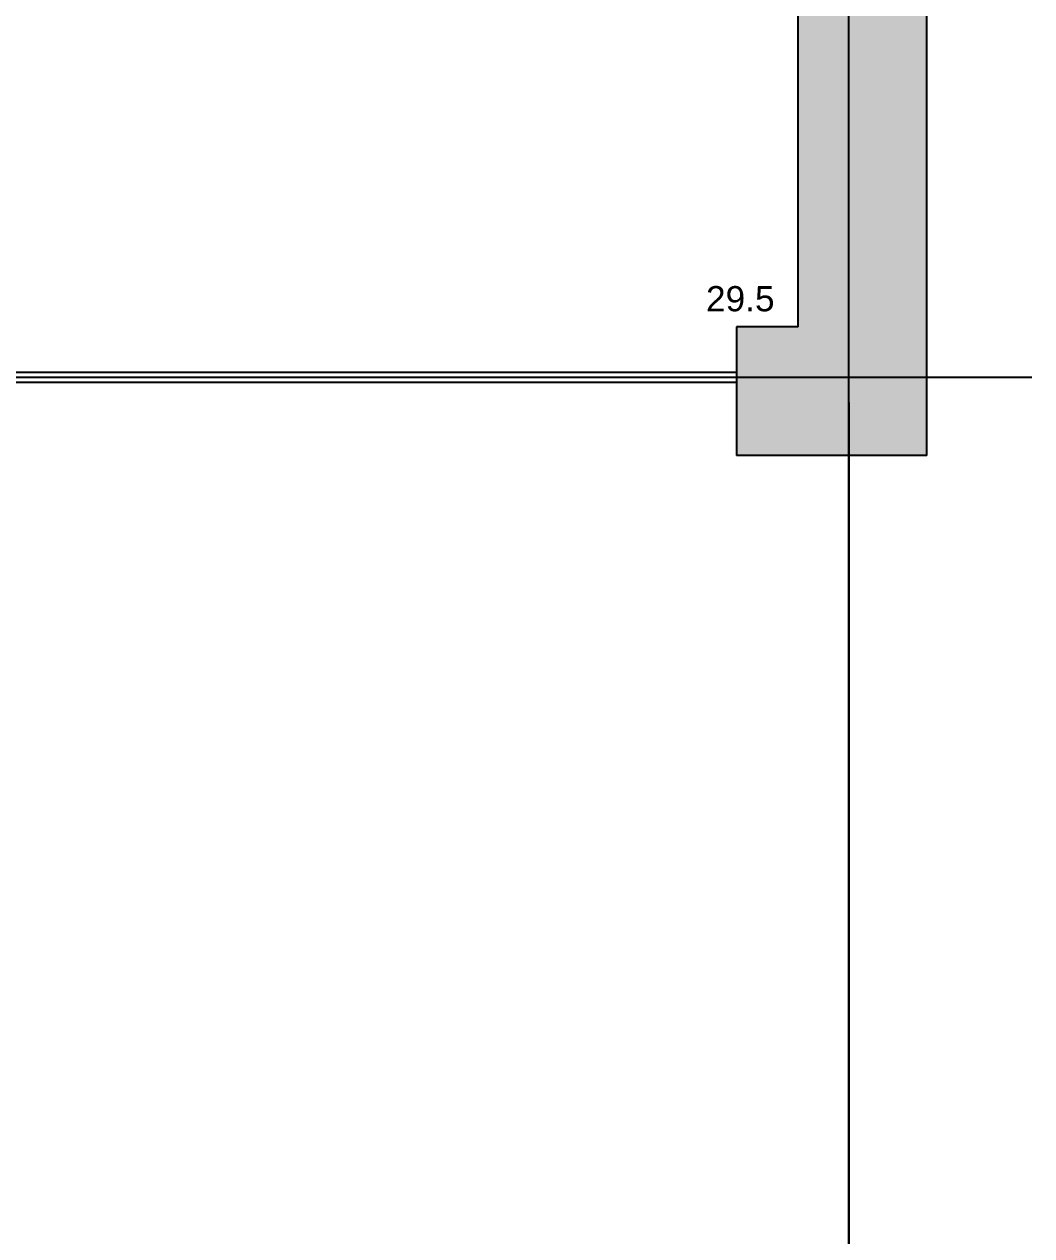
# Model space of a CAD drawing. Header units: millimetres. Extents: x 11159 to 50121, y 18346 to 37577.
# Drawn here: x 25166 to 29161, y 23151 to 27956 of the extents above; entities that cross this region are included whole.
import ezdxf

# ---------------------------------------------------------------- set-up
doc = ezdxf.new("R2010")
doc.units = ezdxf.units.MM
for name, color, linetype in [('area', 1, 'Continuous'), ('axis', 40, 'Continuous'), ('dim', 7, 'Continuous'), ('furniture', 34, 'Continuous'), ('HATCH', 8, 'Continuous'), ('wall', 5, 'Continuous')]:
    doc.layers.add(name, color=color, linetype=linetype)
doc.styles.add('KOTE', font='romrust.shx', dxfattribs={"width": 0.8})
doc.styles.get("Standard").update_dxf_attribs({"font": 'arial.ttf'})
doc.dimstyles.new('ayala 50', dxfattribs={"dimscale": 50, "dimtxt": 2.5, "dimasz": 1, "dimexe": 1, "dimexo": 2, "dimgap": 1, "dimtad": 1, "dimdec": 0, "dimzin": 9, "dimdsep": 46, "dimtxsty": 'KOTE', "dimblk": 'ARCHTICK', "dimcen": 0, "dimdle": 1, "dimclrd": 4, "dimclre": 4, "dimclrt": 3, "dimadec": 0, "dimazin": 0, "dimtfac": 0.666667, "dimtdec": 0, "dimtix": 1, "dimtmove": 2, "dimatfit": 0, "dimfxl": 1, "dimtvp": 1, "dimtolj": 1, "dimarcsym": 0})

# ---------------------------------------------------------------- blocks, each defined once
blk = doc.blocks.new('_ArchTick')
at = {"color": 0, "linetype": 'ByBlock', "const_width": 0.15}
blk.add_lwpolyline([(-0.5, -0.5), (0.5, 0.5)], dxfattribs=at)
blk = doc.blocks.new('*D58')
at = {"layer": 'Defpoints', "color": 0, "transparency": 16777216}
for p in [(28435.1, 26556.4), (24235.1, 19753.4), (28435.1, 19753.4)]:
    blk.add_point(p, dxfattribs=at)
at = {"layer": 'dim', "color": 4, "lineweight": -2, "transparency": 16777216}
for p, q in [((28435.1, 26456.4), (28435.1, 19653.4)), ((24135.1, 19753.4), (28535.1, 19753.4))]:
    blk.add_line(p, q, dxfattribs=at)
at = {"layer": 'dim', "color": 4, "lineweight": -2, "transparency": 16777216, "xscale": 100, "yscale": 100, "zscale": 100, "rotation": 180}
blk.add_blockref('_ArchTick', (24235.1, 19753.4), dxfattribs=at)
at = {"layer": 'dim', "color": 4, "lineweight": -2, "transparency": 16777216, "xscale": 100, "yscale": 100, "zscale": 100}
blk.add_blockref('_ArchTick', (28435.1, 19753.4), dxfattribs=at)
at = {"layer": 'dim', "color": 3, "transparency": 16777216, "insert": (26335.1, 19873.4), "char_height": 200, "attachment_point": 5, "style": 'KOTE'}
blk.add_mtext('\\A1;4200', dxfattribs=at)
blk = doc.blocks.new('*D59')
at = {"layer": 'Defpoints', "color": 0, "transparency": 16777216}
for p in [(28435.1, 26556.4), (13435.1, 23556.4), (28435.1, 19246.4)]:
    blk.add_point(p, dxfattribs=at)
at = {"layer": 'dim', "color": 4, "lineweight": -2, "transparency": 16777216}
for p, q in [((28435.1, 26456.4), (28435.1, 19146.4)), ((13435.1, 23456.4), (13435.1, 19146.4)), ((13335.1, 19246.4), (28535.1, 19246.4))]:
    blk.add_line(p, q, dxfattribs=at)
at = {"layer": 'dim', "color": 4, "lineweight": -2, "transparency": 16777216, "xscale": 100, "yscale": 100, "zscale": 100, "rotation": 180}
blk.add_blockref('_ArchTick', (13435.1, 19246.4), dxfattribs=at)
at = {"layer": 'dim', "color": 4, "lineweight": -2, "transparency": 16777216, "xscale": 100, "yscale": 100, "zscale": 100}
blk.add_blockref('_ArchTick', (28435.1, 19246.4), dxfattribs=at)
at = {"layer": 'dim', "color": 3, "transparency": 16777216, "insert": (20935.1, 19366.4), "char_height": 200, "attachment_point": 5, "style": 'KOTE'}
blk.add_mtext('\\A1;15000', dxfattribs=at)

msp = doc.modelspace()

# ---------------------------------------------------------------- hatches: boundary and pattern name
at = {"layer": 'HATCH', "true_color": 0x2b2b2b}
h = msp.add_hatch(color=250, dxfattribs=at)
h.dxf.hatch_style = 1
h.paths.add_polyline_path([(28745.1, 35266.4), (23290.1, 35266.4), (23290.1, 34756.4), (24035.1, 34756.4), (24035.1, 33047.5), (23905.1, 33047.5), (23905.1, 32525.3), (24035.1, 32525.3), (24035.1, 30816.4), (20510.1, 30816.4), (20510.1, 29176.4), (20835.1, 29176.4), (20835.1, 29296.4), (20760.1, 29296.4), (20760.1, 30696.4), (21640.1, 30696.4), (21640.1, 29296.4), (21545.1, 29296.4), (21545.1, 29176.4), (21855.1, 29176.4), (21855.1, 29296.4), (21760.1, 29296.4), (21760.1, 30696.4), (23235.1, 30696.4), (23235.1, 30296.4), (24035.1, 30296.4), (24035.1, 29296.4), (22565.1, 29296.4), (22565.1, 29176.4), (23290.1, 29176.4), (23290.1, 28981.4), (23410.1, 28981.4), (23410.1, 29176.4), (24425.1, 29176.4), (24425.1, 28981.4), (24545.1, 28981.4), (24545.1, 34756.4), (28235.1, 34756.4), (28235.1, 26756.4), (27990.1, 26756.4), (27990.1, 26246.4), (28745.1, 26246.4)])
h.paths.add_polyline_path([(24035.1, 30416.4), (23355.1, 30416.4), (23355.1, 30696.4), (24035.1, 30696.4)], flags=16)
h.paths.add_polyline_path([(24790.1, 26756.4), (24545.1, 26756.4), (24545.1, 28171.4), (24425.1, 28171.4), (24425.1, 27976.4), (23410.1, 27976.4), (23410.1, 28171.4), (23290.1, 28171.4), (23290.1, 27976.4), (22565.1, 27976.4), (22565.1, 27856.4), (24035.1, 27856.4), (24035.1, 24356.4), (23500.1, 24356.4), (23500.1, 23846.4), (24545.1, 23846.4), (24545.1, 26246.4), (24790.1, 26246.4)])
h.paths.add_polyline_path([(21990.1, 24356.4), (21230.1, 24356.4), (21230.1, 27856.4), (21855.1, 27856.4), (21855.1, 27976.4), (20510.1, 27976.4), (20510.1, 27856.4), (21110.1, 27856.4), (21110.1, 24356.4), (20760.1, 24356.4), (20760.1, 24506.4), (20510.1, 24506.4), (20510.1, 23756.4), (20045.1, 23756.4), (20045.1, 23246.4), (20945.1, 23246.4), (20945.1, 23846.4), (21990.1, 23846.4)])
h.paths.add_polyline_path([(17625.1, 23756.4), (17160.1, 23756.4), (17160.1, 24551.3), (16910.1, 24551.3), (16910.1, 24356.4), (15680.1, 24356.4), (15680.1, 23846.4), (16725.1, 23846.4), (16725.1, 23246.4), (17625.1, 23246.4)])
h.paths.add_polyline_path([(14170.1, 24356.4), (13635.1, 24356.4), (13635.1, 27856.4), (16910.1, 27856.4), (16910.1, 26261.3), (17160.1, 26261.3), (17160.1, 30816.4), (17160.1, 31066.4), (16910.1, 31066.4), (16910.1, 30816.4), (16090.1, 30816.4), (16090.1, 30696.4), (16910.1, 30696.4), (16910.1, 27976.4), (13635.1, 27976.4), (13635.1, 28801.4), (13125.1, 28801.4), (13125.1, 23846.4), (14170.1, 23846.4)])
h.paths.add_polyline_path([(13635.1, 34756.4), (14380.1, 34756.4), (14380.1, 35266.4), (13125.1, 35266.4), (13125.1, 30311.4), (13635.1, 30311.4), (13635.1, 30696.4), (14380.1, 30696.4), (14380.1, 30816.4), (13635.1, 30816.4)])
h.paths.add_polyline_path([(17980.1, 35266.4), (16090.1, 35266.4), (16090.1, 34756.4), (16910.1, 34756.4), (16910.1, 34506.4), (17160.1, 34506.4), (17160.1, 34756.4), (17980.1, 34756.4)])
h.paths.add_polyline_path([(21580.1, 35266.4), (19690.1, 35266.4), (19690.1, 34756.4), (21580.1, 34756.4)])
h.paths.add_polyline_path([(20533, 36456.4), (20133, 36456.4), (20133, 36056.4), (20533, 36056.4)])
h.paths.add_polyline_path([(17537.2, 36456.4), (17137.2, 36456.4), (17137.2, 36056.4), (17537.2, 36056.4)])
h.paths.add_polyline_path([(20945.1, 21356.4), (20435.1, 21356.4), (20435.1, 20846.4), (20945.1, 20846.4)])
h.paths.add_polyline_path([(17235.1, 21356.4), (16725.1, 21356.4), (16725.1, 20846.4), (17235.1, 20846.4)])
h.paths.add_polyline_path([(19180.1, 30816.4), (17160.1, 30816.4), (17160.1, 30696.4), (19180.1, 30696.4)])

# ---------------------------------------------------------------- linework, layer by layer
at = {"layer": 'axis'}
for p, q in [((28435.1, 18746.4), (28435.1, 35956.4)), ((11559, 26556.4), (29161.1, 26556.4))]:
    msp.add_line(p, q, dxfattribs=at)
at = {"layer": 'furniture', "color": 34, "linetype": 'ByBlock'}
for p, q in [((24790.1, 26576.4), (27990.1, 26576.4)), ((24790.1, 26536.4), (27990.1, 26536.4))]:
    msp.add_line(p, q, dxfattribs=at)
at = {"layer": 'wall', "color": 5}
for p, q in [((28745.1, 26246.4), (28745.1, 35266.4)), ((28235.1, 26756.4), (28235.1, 34756.4)), ((28235.1, 26756.4), (27990.1, 26756.4)), ((27990.1, 26756.4), (27990.1, 26246.4)), ((28745.1, 26246.4), (27990.1, 26246.4))]:
    msp.add_line(p, q, dxfattribs=at)

# ---------------------------------------------------------------- texts
at = {"layer": 'area', "color": 250, "linetype": 'Continuous', "insert": (27869.3, 26917.8), "char_height": 100, "attachment_point": 1}
msp.add_mtext('29.5', dxfattribs=at)

# ---------------------------------------------------------------- dimensions: what is measured, and where the dimension line sits
at = {"layer": 'dim'}
for base, p1, picture, middle in [((28435.1, 19246.4), (13435.1, 23556.4), '*D59', (20935.1, 19366.4)), ((28435.1, 19753.4), (24235.1, 19753.4), '*D58', (26335.1, 19873.4))]:
    dim = msp.add_linear_dim(base=base, p1=p1, p2=(28435.1, 26556.4), dimstyle='ayala 50', override={"dimscale": 1, "dimtxt": 200, "dimasz": 100, "dimexe": 100, "dimexo": 100, "dimgap": 20, "dimdle": 100}, dxfattribs=at)
    dim.commit()
    dim.dimension.update_dxf_attribs({"geometry": picture, "text_midpoint": middle})

doc.saveas('drawing.dxf')
